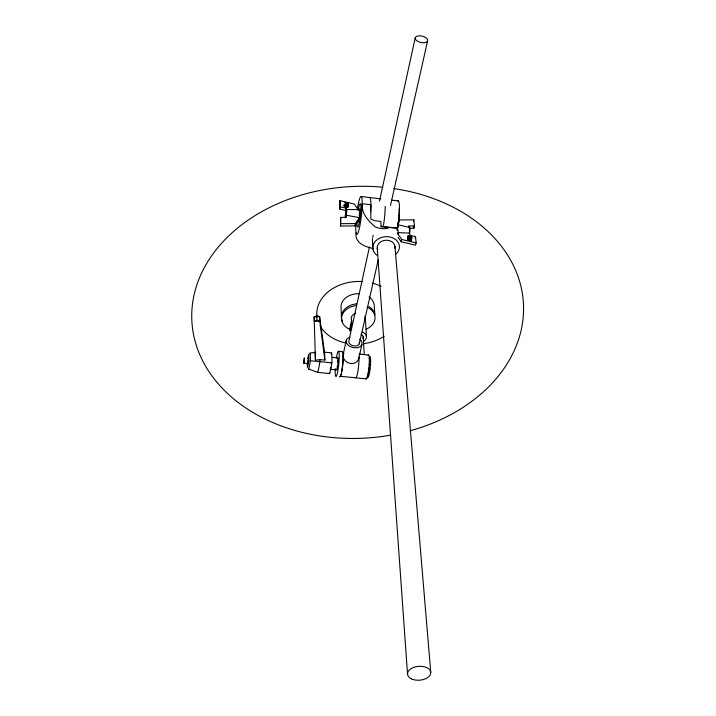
<?xml version="1.0" encoding="UTF-8"?>
<svg xmlns="http://www.w3.org/2000/svg" width="716" height="716" viewBox="0 0 716 716"><rect width="100%" height="100%" fill="white"/><g stroke="black" fill="none" stroke-linecap="round" stroke-linejoin="round"><path stroke-width="1.07" d="M315.237 353.292L315.192 352.272L315.3 356.658M324.885 360.255L319.757 321.108L314.261 321.412L314.154 316.911L316.803 315.72L319.631 316.606L324.67 353.212A20.37 0.492 86.7 0 0 324.876 359.915L319.971 359.763L319.909 361.589A20.827 2.345 -84.3 0 1 317.707 372.383L329.62 373.573A20.8 2.506 -84.3 0 0 331.902 362.806A20.791 2.506 -84.4 0 0 331.553 352.872L323.972 352.102M385.199 206.423L385.083 210.737A19.064 2.712 -83.5 0 1 383.436 225.397M359.414 213.628L359.253 215.793M307.764 361.052L307.817 363.612L308.229 358.394M372.812 237.381L373.108 235.224M359.217 210.03A5.88 0.752 -83.6 0 1 359.906 211.265A5.88 0.752 -83.6 0 1 359.369 217.646L358.868 220.054L354.912 225.898L340.512 226.023L340.691 217.404L346.446 217.36L346.446 214.46A4.412 0.528 -83.7 0 0 346.687 210.406A4.412 0.528 -83.7 0 0 346.213 209.86L345.98 208.141L340.207 206.763L339.93 200.632L354.304 204.069L358.385 209.958M341.487 372.463A12.029 1.539 -84.3 0 0 343.071 355.449C343.277 364.766 357.857 366.995 358.949 357.069A12.011 1.656 -84.3 0 1 358.107 370.047A12.011 1.656 -84.3 0 1 355.834 377.833M398.168 237.47L401.184 241.748L415.575 245.185L416.139 242.903L415.513 236.62L409.776 235.251L409.686 232.36A4.359 0.698 -83.4 0 0 409.874 228.341A4.359 0.698 -83.4 0 0 409.248 227.751L408.89 226.023L414.448 225.979L413.839 219.848L399.976 219.946L398.409 222.407M339.93 200.632L339.751 209.09L345.515 210.468L345.515 213.35A4.412 0.528 -83.7 0 0 345.336 217.959M339.751 209.09L340.207 206.763M344.083 204.973L346.508 205.555A1.566 0.922 12 0 1 348.2 206.62L348.191 206.861A1.566 0.922 12 0 1 346.625 207.443A1.566 0.922 12 0 1 345.13 206.396L345.184 206.11A1.566 0.922 12 0 0 346.678 207.148A1.566 0.922 12 0 0 348.245 206.575L348.262 206.333A1.566 0.922 12 0 0 346.562 205.259L344.083 204.973L344.056 205.957L346.929 206.45L344.056 205.957M347.654 205.429A1.217 0.716 12 0 0 347.725 204.329L347.788 204.033A1.217 0.716 12 0 0 348.03 203.29A1.217 0.716 12 0 0 346.956 202.691L344.969 202.753L346.893 202.986M340.512 226.023L340.691 217.404M345.058 204.561C349.256 204.499 345.21 203.344 345.031 202.467M347.018 205.492L345.094 205.268L347.081 205.206A1.217 0.716 12 0 0 348.11 204.848A1.217 0.716 12 0 0 347.788 204.033M345.515 210.468L345.98 208.141M354.912 225.898L355.396 223.571L359.369 217.646L346.338 215.23M337.567 362.126L338.14 359.477M346.302 340.145L343.233 354.277L343.895 353.435M351.628 320.294L349.793 328.716L349.972 330.998L351.753 322.827L351.628 320.294A7.097 5.379 -3 0 1 355.789 313.259M369.438 247.047L348.907 340.87A5.415 3.535 12.7 0 0 354.286 345.953A5.415 3.535 12.7 0 0 359.208 341.944M379.471 201.223L415.289 37.581M359.307 343.805L378.218 259.926M390.497 205.465L427.586 40.973A6.39 3.249 13.2 0 0 419.397 35.8A6.39 3.249 13.2 0 0 417.312 41.081A6.39 3.249 13.2 0 0 427.586 40.973M358.707 358.644L361.911 344.539M401.184 241.748L401.721 239.466L397.505 233.407M408.532 227.545L408.89 226.023M407.664 236.745L407.726 236.28A1.557 0.931 13.7 0 1 409.248 235.68A1.557 0.931 13.7 0 1 410.769 236.736L410.769 236.987M410.921 238.607C407.95 237.273 409.507 240.352 411.038 239.753L411.038 240.755L409.122 240.531A1.217 0.734 13.7 0 1 408.03 239.923A1.217 0.734 13.7 0 1 408.236 239.162L408.299 238.875A1.217 0.734 13.7 0 1 407.95 238.043A1.217 0.734 13.7 0 1 408.943 237.676L410.859 237.891L410.859 238.893L409.131 238.696M413.472 221.36L413.839 219.848M410.769 236.808L410.698 237.023A1.557 0.931 13.7 0 0 410.59 236.763M410.859 238.893L410.859 237.891M411.038 240.755L411.038 239.753M409.463 228.288L413.902 228.252L414.448 225.979M411.843 237.175C408.111 237.399 408.093 235.77 411.843 237.175L411.843 238.177L409.382 237.891A1.557 0.931 13.7 0 1 407.664 236.817L407.664 236.566A1.557 0.931 13.7 0 1 408.594 235.949M411.843 238.177L409.454 237.605A1.557 0.931 13.7 0 1 407.735 236.531M415.137 238.133L415.513 236.62M303.826 363.209L304.327 357.875L303.763 363.146L307.817 363.612M395.545 254.305L396.243 253.795A13.353 10.543 -4.6 0 0 398.696 243.359L397.111 240.943A13.353 10.543 -4.6 0 0 378.478 238.795L375.9 240.746A13.353 10.543 -4.6 0 0 373.573 251.226L375.175 253.616A13.353 10.543 -4.6 0 0 377.52 255.567M346.204 203.89L346.848 204.776M314.261 321.412L316.928 320.222L319.757 321.108L319.631 316.606L314.154 316.911L315.416 360.076L319.971 359.763M309.858 354.071A16.191 1.745 -84.4 0 1 310.135 353.095L315.416 352.299M397.944 234.159A13.21 10.525 -4.6 0 0 397.425 228.735L397.004 228.091L381.225 226.882L380.814 221.405L374.683 220.689L370.816 219.132L370.888 204.731L362.198 203.702A19.117 2.443 -83.6 0 0 360.703 196.578A19.117 2.443 -83.6 0 0 357.472 208.267M340.977 223.687L355.396 223.571M346.526 209.546L359.656 209.618M386.094 228.315L387.839 228.332L387.786 227.652M409.57 233.112L397.962 232.602M310.135 353.095A16.047 1.718 -84.4 0 1 310.296 360.748L331.902 362.806M330.031 369.214L336.636 369.877M340.037 376.258L366.341 378.88M338.364 351.252L342.32 351.663A12.709 1.62 -84.3 0 1 342.669 365.437A12.709 1.62 -84.3 0 1 339.581 376.598M359.11 354.053L368.561 355.029M332.242 357.347L337.746 357.911M410.966 240.039C405.829 239.448 411.539 240.075 409.445 238.965M410.787 238.177L408.872 237.963A1.217 0.734 13.7 0 0 407.878 238.33A1.217 0.734 13.7 0 0 408.236 239.162M411.1 240.469L409.185 240.254A1.217 0.734 13.7 0 1 408.102 239.645A1.217 0.734 13.7 0 1 408.299 238.875M380.849 226.211L397.004 228.091M361.338 196.524L380.894 198.86M391.813 200.158L398.356 200.936M398.141 224.797L409.642 227.473M401.721 239.466L416.139 242.903M308.542 368.221A16.191 1.745 -84.3 0 0 308.65 369.053L317.707 372.383A21.059 2.399 -84.3 0 1 317.627 371.873M350.339 329.467L347.645 328.25A16.772 12.718 -3 0 1 342.221 314.816A16.772 12.718 -3 0 1 356.675 305.535M355.834 223.768A19.117 2.443 -83.6 0 0 356.076 232.888L356.55 234.195L357.186 234.248A19.117 2.443 -83.6 0 0 361.687 212.858L362.198 203.702C361.213 213.35 368.418 220.993 375.121 226.856A13.344 7.93 12.9 0 0 387.839 228.332M413.696 226.202L413.902 228.252M394.972 246.456L430.764 672.27M356.085 232.888C354.599 241.811 363.263 246.241 370.521 247.79A13.183 7.974 12.9 0 0 373.618 248.9M377.251 248.139L407.547 674.329M365.33 317.6L366.449 336.43A7.187 5.388 -3 0 1 363.442 341.389M363.2 336.735L364.22 354.59M345.121 204.275L345.094 205.268M341.514 318.146L341.076 308.086A16.638 12.709 -3 0 1 359.334 293.757M372.41 238.509L372.821 248.559M337.272 365.93L337.352 367.961M315.416 360.076L315.326 357.472M316.803 315.72L316.928 320.222M393.728 188.55A166.014 125.971 -3 0 1 523.36 302.259A166.014 125.971 -3 0 1 410.161 430.781M390.641 435.167A166.014 125.971 -3 0 1 191.781 319.05A166.014 125.971 -3 0 1 382.747 187.225M384.241 336.269A41.152 31.298 -3 0 1 363.88 343.626M346.105 343.027A41.152 31.298 -3 0 1 320.15 325.977M316.937 316.186A41.152 31.298 -3 0 1 362.788 281.567M372.356 283.124A41.152 31.298 -3 0 1 381.073 286.373M336.359 358.045A12.709 1.593 -84.3 0 1 339.187 354.339A12.709 1.593 -84.3 0 1 337.12 374.173A12.709 1.593 -84.3 0 1 335.258 368.65M409.767 236.128A1.557 0.931 13.7 0 1 410.393 236.522M397.407 228.1A5.817 0.886 -83.5 0 1 397.299 229.567M358.188 210.083A11.76 1.504 -83.6 0 1 360.882 205.904A11.76 1.504 -83.6 0 1 359.137 223.535A11.76 1.504 -83.6 0 1 356.962 222.515M342.633 352.594A12.029 1.539 -84.3 0 1 342.91 353.659M340.977 374.45A12.029 1.539 -84.3 0 1 340.485 375.748M409.185 229.084A2.909 0.465 -83.4 0 1 409.624 230.024A2.909 0.465 -83.4 0 1 409.23 233.541M337.522 358.179A6.014 0.752 -84.3 0 1 337.889 364.435A6.014 0.752 -84.3 0 1 336.323 369.179M369.286 197.625A19.09 2.542 -83.6 0 1 370.557 211.909M347.537 203.201A1.217 0.716 12 0 1 347.725 204.329M358.609 220.814A5.88 0.752 -83.6 0 1 358.036 220.814M359.557 339.115A8.118 5.298 12.7 0 1 359.459 347.036A8.118 5.298 12.7 0 1 347.699 344.772A8.118 5.298 12.7 0 1 349.882 337.263M399.233 208.24A14.597 2.211 -83.4 0 1 397.335 228.717M399.206 211.99A3.92 0.6 -83.4 0 1 399.152 216.59M398.606 219.06A3.92 0.6 -83.4 0 1 398.418 219.508M367.227 307.218A16.772 12.718 -3 0 1 366.064 329.262M342.517 321.35A16.754 12.718 -3 0 1 356.586 303.853M368.91 306.484A16.754 12.718 -3 0 1 374.853 315.013L374.191 304.971A16.638 12.709 -3 0 0 369.089 296.988M397.595 200.99A19.037 2.873 -83.4 0 1 399.474 209.699A19.037 2.873 -83.4 0 1 397.085 230.346M307.746 358.698A14.839 1.593 -84.4 0 1 308.632 354.581L308.685 354.554A14.714 1.566 -84.4 0 1 308.802 360.434L308.757 360.918A14.723 1.566 -84.3 0 1 307.495 367.308L307.441 367.326A14.848 1.593 -84.3 0 1 307.289 363.594M364.918 316.239A7.097 5.379 -3 0 1 364.713 320.365M399.17 209.179A11.653 1.772 -83.4 0 1 399.224 218.389A11.653 1.772 -83.4 0 1 397.326 229.12M310.296 360.748A16.056 1.718 -84.3 0 1 308.65 369.053M331.159 354.134A21.024 2.56 -84.4 0 1 331.553 352.872M368.06 355.566A12.002 1.736 -84.3 0 1 369.25 366.502A12.002 1.736 -84.3 0 1 365.921 378.576M398.723 215.364A11.653 1.763 -83.4 0 1 398.508 218.299M398.024 222.345A11.653 1.763 -83.4 0 1 397.711 224.287M377.744 249.92A8.905 7.035 -4.6 0 1 385.378 240.272A8.905 7.035 -4.6 0 1 394.847 248.291M369.295 356.98A10.651 1.548 -84.3 0 1 370.369 366.681A10.651 1.548 -84.3 0 1 367.397 377.404M362.296 332.117A7.187 5.388 -3 0 1 366.449 336.422M358.967 210.218A6.614 0.841 -83.6 0 1 360.032 210.951A6.614 0.841 -83.6 0 1 359.056 219.848A6.614 0.841 -83.6 0 1 357.821 220.626M329.62 373.573A21.032 2.56 -84.3 0 1 329.458 372.49M331.347 362.985A6.023 0.725 -84.3 0 1 331.177 364.542M330.729 367.299A6.023 0.725 -84.3 0 1 330.479 368.301M369.098 357.553A10.651 1.539 -84.3 0 1 369.125 365.625M368.955 367.478A10.651 1.539 -84.3 0 1 368.337 371.935M368.185 372.732A10.651 1.539 -84.3 0 1 367.881 374.191M367.389 375.954A10.651 1.539 -84.3 0 1 366.905 377.099M360.927 334.39A3.92 2.936 -3 0 1 362.86 338.247M345.524 215.033C345.989 222.425 347.153 202.592 345.524 215.033M411.449 678.849A11.653 6.945 -4.3 0 0 430.549 674.087A11.653 6.945 -4.3 0 0 415.45 666.847A11.653 6.945 -4.3 0 0 411.449 678.849"/></g></svg>
